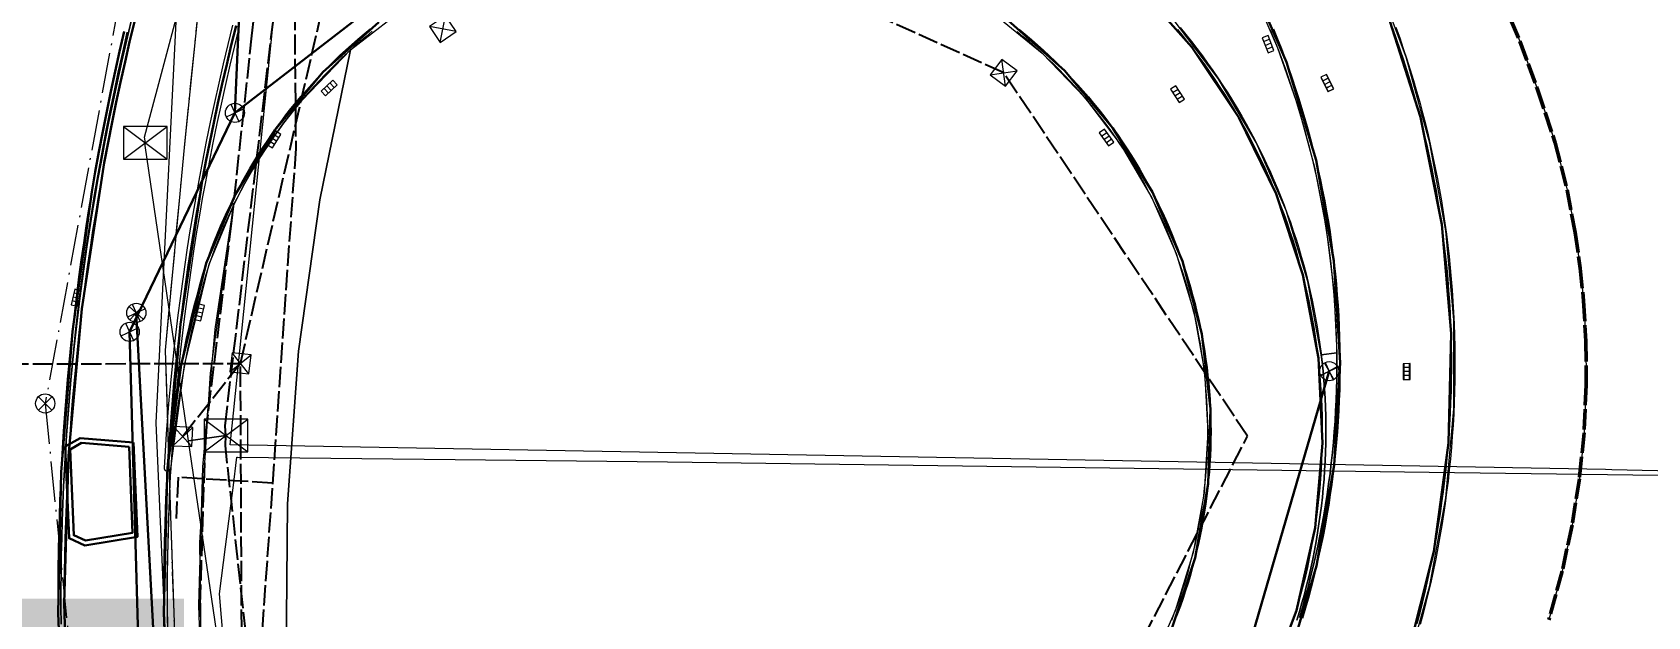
# Model space of a CAD drawing. Header units: metres. Extents: x 105014 to 106600, y 111320 to 118425.
# Drawn here: x 105356.6 to 105457.9, y 112867.8 to 112904.5 of the extents above; entities that cross this region are included whole.
import ezdxf
from ezdxf.enums import TextEntityAlignment as Align

# ---------------------------------------------------------------- set-up
doc = ezdxf.new("R2010")
doc.units = ezdxf.units.M
doc.linetypes.add('DASHDOT', pattern=[3.556, 2.54, -0.508, 0, -0.508])
doc.linetypes.add('DASHED', pattern=[1.524, 1.27, -0.254])
for name, color, linetype, lineweight in [('00-BASE-LIMITE', 7, 'DASHED', 50), ('00-BASE-UE', 42, 'DASHED', 25), ('10-PAV-CALZADA-BRT', 12, 'CONTINUOUS', 30), ('10-PAV-CALZADA-MIXTA', 8, 'CONTINUOUS', 30), ('10-PAV-SARDINEL', 252, 'CONTINUOUS', 13), ('20-EP-ZONA-DURA', 253, 'CONTINUOUS', 13), ('20-EP-ZONA-VERDE', 84, 'CONTINUOUS', 13), ('30-RED-ENEL-NODOS', 11, 'CONTINUOUS', 13), ('30-RED-ENEL-PROY', 1, 'DASHED', 25), ('30-RED-ETB-CAMARA', 151, 'CONTINUOUS', 13), ('30-RED-ETB-EXIST', 145, 'CONTINUOUS', 13), ('30-RED-ETB-PROY', 5, 'DASHED', 25), ('30-RED-VANTI-EXIST', 52, 'CONTINUOUS', 13), ('30-RED-VANTI-PROY', 2, 'DASHED', 25), ('30-RED-VANTI-RETIRO', 8, 'DASHDOT', 13), ('35-RH-ACUE-MENOR-EXIST', 151, 'CONTINUOUS', 13), ('35-RH-ACUE-MENOR-PROY', 5, 'DASHED', 25), ('35-RH-ACUE-PJ-POZOS', 30, 'CONTINUOUS', 30), ('35-RH-PLUV-COLECTOR', 96, 'CONTINUOUS', 30), ('35-RH-PLUV-NODOS', 94, 'CONTINUOUS', 13), ('35-RH-PLUV-RETIRO', 8, 'DASHDOT', 13), ('40-ROT-UE', 7, 'CONTINUOUS', 25), ('60-PREDIAL-LOTE', 42, 'CONTINUOUS', 13)]:
    doc.layers.add(name, color=color, linetype=linetype, lineweight=lineweight)

# ---------------------------------------------------------------- blocks, each defined once
blk = doc.blocks.new('CAM_ETB_T_13')
for p, q in [((-1.375, -1.025), (1.375, 1.025)), ((-1.375, 1.025), (1.375, -1.025))]:
    blk.add_line(p, q)
blk.add_lwpolyline([(-1.375, -1.025), (1.375, -1.025), (1.375, 1.025), (-1.375, 1.025)], close=True)
blk = doc.blocks.new('CAJA_ENEL')
for p, q in [((-0.6, -0.6), (0.6, 0.6)), ((-0.6, 0.6), (0.6, -0.6))]:
    blk.add_line(p, q)
blk.add_lwpolyline([(-0.6, -0.6), (0.6, -0.6), (0.6, 0.6), (-0.6, 0.6)], close=True)
blk = doc.blocks.new('POZO_PLUV')
for p, q in [((-0.42, -0.42), (0.42, 0.42)), ((-0.42, 0.42), (0.42, -0.42))]:
    blk.add_line(p, q)
blk.add_circle((0, 0), 0.6)
blk = doc.blocks.new('SUMIDERO')
for p, q in [((-0.25, -0.2), (-0.25, 0.2)), ((0, -0.2), (0, 0.2)), ((0.25, -0.2), (0.25, 0.2))]:
    blk.add_line(p, q)
blk.add_lwpolyline([(-0.5, -0.2), (0.5, -0.2), (0.5, 0.2), (-0.5, 0.2)], close=True)

msp = doc.modelspace()

# ---------------------------------------------------------------- linework, layer by layer
at = {"layer": '00-BASE-LIMITE'}
msp.add_lwpolyline([(105448.6585, 112906.6887), (105449.8305, 112903.9085), (105450.9437, 112900.8775), (105452.0469, 112897.5377), (105452.7969, 112894.5801), (105453.3053, 112891.9095), (105453.6229, 112889.6813), (105453.8315, 112887.6183), (105453.9771, 112885.0983), (105453.9997, 112882.3533), (105453.8625, 112879.3579), (105453.5687, 112876.4659), (105453.1119, 112873.5641), (105452.4965, 112870.6933), (105451.6531, 112867.6311)], dxfattribs=at)
at = {"layer": '00-BASE-UE'}
msp.add_lwpolyline([(105448.6585, 112906.6887), (105449.8305, 112903.9085), (105450.9437, 112900.8775), (105452.0469, 112897.5377), (105452.7969, 112894.5801), (105453.3053, 112891.9095), (105453.6229, 112889.6813), (105453.8315, 112887.6183), (105453.9771, 112885.0983), (105453.9997, 112882.3533), (105453.8625, 112879.3579), (105453.5687, 112876.4659), (105453.1119, 112873.5641), (105452.4965, 112870.6933), (105451.6531, 112867.6311)], dxfattribs=at)
at = {"layer": '10-PAV-CALZADA-BRT'}
msp.add_lwpolyline([(105362.3381, 112904.5005), (105362.0533, 112903.2485), (105361.7767, 112901.9957), (105361.5093, 112900.7419), (105361.2507, 112899.4873), (105361.0017, 112898.2317), (105360.7625, 112896.9751), (105360.5335, 112895.7177), (105360.3137, 112894.4519), (105359.0955, 112885.6962), (105358.3943, 112876.884), (105358.2126, 112868.0458), (105358.551, 112859.2123)], dxfattribs=at)
at = {"layer": '10-PAV-CALZADA-MIXTA'}
for points in [[(105435.2632, 112864.8765), (105437.0965, 112871.0188), (105438.2026, 112877.3328), (105438.5667, 112883.7325), (105438.1836, 112890.1311), (105437.0587, 112896.4417), (105435.2072, 112902.5786), (105432.6542, 112908.4583)], [(105425.7331, 112907.5206), (105429.266, 112903.5348), (105432.2287, 112899.1087), (105434.5668, 112894.3232), (105436.2377, 112889.266), (105437.2107, 112884.0294), (105437.468, 112878.7095), (105437.005, 112873.4035), (105435.8301, 112868.2086), (105433.9648, 112863.2198)], [(105427.9919, 112867.0368), (105429.4813, 112871.5109), (105430.3049, 112876.1539), (105430.4453, 112880.8673), (105429.8994, 112885.5511), (105428.6788, 112890.1059), (105426.8095, 112894.435), (105424.331, 112898.4467), (105421.2961, 112902.0557), (105417.769, 112905.1855)], [(105441.5228, 112905.6756), (105443.6011, 112899.1388), (105444.9446, 112892.4123), (105445.5368, 112885.5787), (105445.3705, 112878.7214), (105444.4478, 112871.9245), (105442.7799, 112865.271)], [(105358.881, 112859.4075), (105358.5782, 112868.6599), (105358.8466, 112877.9135), (105359.6854, 112887.1328), (105361.0913, 112896.2829), (105361.3319, 112897.5505), (105361.5831, 112898.8161), (105361.8445, 112900.0797), (105362.1155, 112901.3413), (105362.3961, 112902.6007), (105362.6859, 112903.8581), (105362.9843, 112905.1133)], [(105369.3571, 112904.8617), (105369.0599, 112903.6479), (105368.7715, 112902.4339), (105368.4917, 112901.2195), (105368.2211, 112900.0049), (105367.9601, 112898.7901), (105367.7087, 112897.5749), (105367.4675, 112896.3595), (105367.2343, 112895.1305), (105365.8644, 112886.1686), (105365.0621, 112877.1381), (105365.0365, 112876.6783), (105364.8304, 112868.1009), (105365.1365, 112859.5264)], [(105378.302, 112905.0911), (105374.7945, 112901.9477), (105371.7802, 112898.3286), (105369.323, 112894.3104), (105367.4749, 112889.9781), (105365.918, 112883.624), (105365.0621, 112877.1381), (105365.8644, 112886.1686), (105367.2343, 112895.1305), (105367.4675, 112896.3595), (105367.7087, 112897.5749), (105367.9601, 112898.7901), (105368.2211, 112900.0049), (105368.4917, 112901.2195), (105368.7715, 112902.4339), (105369.0599, 112903.6479), (105369.3571, 112904.8617)]]:
    msp.add_lwpolyline(points, dxfattribs=at)
at = {"layer": '10-PAV-SARDINEL'}
for points in [[(105358.2171, 112867.6146), (105358.2083, 112868.6927), (105358.2072, 112869.771), (105358.2139, 112870.8491), (105358.2283, 112871.9272), (105358.2505, 112873.0052), (105358.2804, 112874.083), (105358.318, 112875.1606), (105358.3634, 112876.2378), (105358.4165, 112877.3147), (105358.4773, 112878.3912), (105358.5459, 112879.4672), (105358.6221, 112880.5427), (105358.7061, 112881.6177), (105358.7978, 112882.692), (105358.8972, 112883.7656), (105359.0043, 112884.8385), (105359.1191, 112885.9105), (105359.2416, 112886.9818), (105359.3717, 112888.0521), (105359.5096, 112889.1215), (105359.6551, 112890.1898), (105359.8083, 112891.2571), (105359.9691, 112892.3232), (105360.1376, 112893.3882), (105360.3137, 112894.4519), (105360.5335, 112895.7177), (105360.7625, 112896.9751), (105361.0017, 112898.2317), (105361.2507, 112899.4873), (105361.5093, 112900.7419), (105361.7767, 112901.9957), (105362.0533, 112903.2485), (105362.3381, 112904.5005)], [(105358.3862, 112867.366), (105358.3787, 112868.4442), (105358.3791, 112869.522), (105358.3871, 112870.6001), (105358.4029, 112871.678), (105358.4264, 112872.7558), (105358.4577, 112873.8334), (105358.4967, 112874.9107), (105358.5434, 112875.9878), (105358.5979, 112877.0644), (105358.6601, 112878.1407), (105358.73, 112879.2165), (105358.8076, 112880.2917), (105358.893, 112881.3664), (105358.986, 112882.4404), (105359.0868, 112883.5137), (105359.1952, 112884.5863), (105359.3114, 112885.6581), (105359.4352, 112886.729), (105359.5667, 112887.799), (105359.7059, 112888.868), (105359.8528, 112889.936), (105360.0073, 112891.0029), (105360.1695, 112892.0687), (105360.3394, 112893.1333), (105360.5169, 112894.1966), (105360.7019, 112895.2586), (105360.8947, 112896.3195), (105361.1356, 112897.5886), (105361.3871, 112898.8558), (105361.6488, 112900.121), (105361.9202, 112901.3841), (105362.2011, 112902.6449), (105362.4912, 112903.9037), (105362.7899, 112905.1602)], [(105362.533, 112904.4555), (105362.2485, 112903.2048), (105361.972, 112901.9528), (105361.7051, 112900.7009), (105361.4467, 112899.4472), (105361.1981, 112898.1936), (105360.9592, 112896.9387), (105360.7305, 112895.6827), (105360.5109, 112894.4185), (105360.335, 112893.3562), (105360.1668, 112892.2927), (105360.0062, 112891.228), (105359.8533, 112890.1627), (105359.7079, 112889.0952), (105359.5702, 112888.0273), (105359.4402, 112886.9584), (105359.3179, 112885.8885), (105359.2033, 112884.8179), (105359.0963, 112883.7465), (105358.997, 112882.6743), (105358.9055, 112881.6014), (105358.8216, 112880.5279), (105358.7455, 112879.4538), (105358.7304, 112879.2165), (105358.677, 112878.3792), (105358.6601, 112878.1407), (105358.5979, 112877.0644), (105358.5434, 112875.9878), (105358.4967, 112874.9107), (105358.4577, 112873.8334), (105358.4264, 112872.7558), (105358.4029, 112871.678), (105358.3871, 112870.6001), (105358.3791, 112869.522), (105358.3787, 112868.4442), (105358.3862, 112867.366)], [(105362.9843, 112905.1133), (105362.6859, 112903.8581), (105362.3961, 112902.6007), (105362.1155, 112901.3413), (105361.8445, 112900.0797), (105361.5831, 112898.8161), (105361.3319, 112897.5505), (105361.0913, 112896.2829), (105360.8988, 112895.2236), (105360.714, 112894.163), (105360.5368, 112893.1011), (105360.3671, 112892.0379), (105360.2052, 112890.9735), (105360.0508, 112889.908), (105359.9042, 112888.8415), (105359.7651, 112887.7739), (105359.6338, 112886.7053), (105359.5101, 112885.6358), (105359.3941, 112884.5655), (105359.2858, 112883.4943), (105359.1852, 112882.4224), (105359.0922, 112881.3498), (105359.007, 112880.2766), (105358.9295, 112879.2028), (105358.8597, 112878.1284), (105358.7976, 112877.0536), (105358.7432, 112875.9784), (105358.6965, 112874.9028), (105358.6576, 112873.8268), (105358.6264, 112872.7507), (105358.6029, 112871.6743), (105358.5871, 112870.5978), (105358.5791, 112869.5212), (105358.5787, 112868.4446), (105358.5861, 112867.368)], [(105364.8361, 112867.4144), (105364.8288, 112868.4441), (105364.829, 112869.4738), (105364.8365, 112870.5036), (105364.8514, 112871.5332), (105364.8737, 112872.5627), (105364.9033, 112873.592), (105364.9404, 112874.6211), (105364.9847, 112875.6499), (105365.0365, 112876.6783), (105365.0621, 112877.1381), (105365.1269, 112878.2029), (105365.1996, 112879.2672), (105365.2802, 112880.3309), (105365.3687, 112881.394), (105365.465, 112882.4564), (105365.5693, 112883.5181), (105365.6814, 112884.5789), (105365.8014, 112885.6389), (105365.9293, 112886.698), (105366.065, 112887.7561), (105366.2086, 112888.8131), (105366.36, 112889.8691), (105366.5192, 112890.9239), (105366.6863, 112891.9775), (105366.8611, 112893.0299), (105367.0438, 112894.0809), (105367.2343, 112895.1305), (105367.4675, 112896.3595), (105367.7087, 112897.5749), (105367.9601, 112898.7901), (105368.2211, 112900.0049), (105368.4917, 112901.2195), (105368.7715, 112902.4339), (105369.0599, 112903.6479), (105369.3571, 112904.8617)], [(105377.8992, 112904.5184), (105377.5108, 112904.1999), (105377.1276, 112903.8759), (105376.7504, 112903.5466), (105376.3766, 112903.2099), (105376.0091, 112902.8682), (105375.6467, 112902.5207), (105375.2901, 112902.1678), (105374.9378, 112901.8082), (105374.5931, 112901.4451), (105374.2532, 112901.0757), (105373.9189, 112900.7008), (105373.5908, 112900.3213), (105373.2691, 112899.9371), (105372.9524, 112899.5466), (105372.6422, 112899.1519), (105372.3384, 112898.7524), (105372.0403, 112898.3474), (105371.7493, 112897.939), (105371.4647, 112897.5261), (105371.186, 112897.1079), (105370.9143, 112896.6861), (105370.6491, 112896.2599), (105370.3907, 112895.8299), (105370.1389, 112895.3956), (105369.8942, 112894.9581), (105369.6557, 112894.5154), (105369.4239, 112894.0685), (105369.2003, 112893.6207), (105368.9831, 112893.1681), (105368.7728, 112892.7117), (105368.5701, 112892.2532), (105368.3743, 112891.7909), (105368.1858, 112891.3258), (105368.0046, 112890.8578), (105367.8307, 112890.3868), (105367.6649, 112889.9155), (105367.4706, 112889.262), (105367.282, 112888.6003), (105367.1017, 112887.9389), (105366.9288, 112887.2744), (105366.7634, 112886.6079), (105366.6058, 112885.9398), (105366.4557, 112885.2694), (105366.3134, 112884.5976), (105366.1789, 112883.9245), (105366.0521, 112883.2494), (105365.9331, 112882.5739), (105365.8218, 112881.8958), (105365.7183, 112881.2169), (105365.6226, 112880.537), (105365.5346, 112879.8556), (105365.4547, 112879.1739), (105365.3824, 112878.491), (105365.318, 112877.8069), (105365.2618, 112877.126), (105365.2614, 112877.1216), (105365.2556, 112877.0875), (105365.2439, 112877.0549), (105365.2269, 112877.0248), (105365.2049, 112876.998), (105365.1786, 112876.9755), (105365.1488, 112876.9579), (105365.1164, 112876.9456), (105365.0824, 112876.9391), (105365.0478, 112876.9386), (105365.0136, 112876.9441), (105364.9809, 112876.9553), (105364.9506, 112876.9721), (105364.9236, 112876.9938), (105364.9008, 112877.0198), (105364.8829, 112877.0494), (105364.8703, 112877.0817), (105364.8634, 112877.1156), (105364.8625, 112877.1502), (105364.8628, 112877.1546), (105364.9274, 112878.2158), (105365.0002, 112879.2816), (105365.0809, 112880.3468), (105365.1695, 112881.4114), (105365.266, 112882.4752), (105365.3704, 112883.5384), (105365.4826, 112884.6007), (105365.6028, 112885.6622), (105365.7308, 112886.7227), (105365.8667, 112887.7823), (105366.0105, 112888.8408), (105366.1621, 112889.8983), (105366.3216, 112890.9545), (105366.4889, 112892.0096), (105366.664, 112893.0634), (105366.8469, 112894.1158), (105367.0377, 112895.167), (105367.2712, 112896.3976), (105367.5127, 112897.6146), (105367.7644, 112898.8314), (105368.0258, 112900.0477), (105368.2967, 112901.2637), (105368.5768, 112902.4795), (105368.8655, 112903.6948), (105369.163, 112904.9099)], [(105369.5513, 112904.8138), (105369.2544, 112903.601), (105368.9661, 112902.3878), (105368.6868, 112901.1753), (105368.4165, 112899.9622), (105368.1558, 112898.7489), (105367.9048, 112897.5352), (105367.6639, 112896.3214), (105367.431, 112895.0944), (105367.2408, 112894.0459), (105367.0583, 112892.9964), (105366.8837, 112891.9455), (105366.7169, 112890.8934), (105366.5578, 112889.84), (105366.4067, 112888.7861), (105366.2633, 112887.7299), (105366.1278, 112886.6733), (105366.0001, 112885.6157), (105365.8803, 112884.5572), (105365.7683, 112883.4978), (105365.6642, 112882.4376), (105365.568, 112881.3767), (105365.4796, 112880.3151), (105365.3991, 112879.2529), (105365.3265, 112878.19), (105365.2618, 112877.1265), (105365.2362, 112876.6677), (105365.1846, 112875.6405), (105365.1402, 112874.6132), (105365.1032, 112873.5855), (105365.0738, 112872.5627), (105365.0736, 112872.5577), (105365.0514, 112871.5296), (105365.0365, 112870.5014), (105365.029, 112869.4731), (105365.0288, 112868.4455), (105365.0361, 112867.4165)], [(105369.3571, 112904.8617), (105369.0599, 112903.6479), (105368.7715, 112902.4339), (105368.4917, 112901.2195), (105368.2211, 112900.0049), (105367.9601, 112898.7901), (105367.7087, 112897.5749), (105367.4675, 112896.3595), (105367.2343, 112895.1305), (105367.0438, 112894.0809), (105366.8611, 112893.0299), (105366.6863, 112891.9775), (105366.5192, 112890.9239), (105366.36, 112889.8691), (105366.2086, 112888.8131), (105366.065, 112887.7561), (105365.9293, 112886.698), (105365.8014, 112885.6389), (105365.6814, 112884.5789), (105365.5693, 112883.5181), (105365.465, 112882.4564), (105365.3687, 112881.394), (105365.2802, 112880.3309), (105365.1996, 112879.2672), (105365.1269, 112878.2029), (105365.1269, 112878.2029), (105365.0621, 112877.1381), (105365.1188, 112877.8247), (105365.1834, 112878.5107), (105365.2559, 112879.1958), (105365.3362, 112879.8801), (105365.4244, 112880.5634), (105365.5204, 112881.2457), (105365.6242, 112881.9268), (105365.7359, 112882.6067), (105365.8553, 112883.2852), (105365.9826, 112883.9623), (105366.1176, 112884.638), (105366.2603, 112885.312), (105366.4108, 112885.9843), (105366.569, 112886.6549), (105366.7349, 112887.3236), (105366.9085, 112887.9904), (105367.0897, 112888.6551), (105367.2785, 112889.3177), (105367.4749, 112889.9781), (105367.6425, 112890.4546), (105367.8175, 112890.9284), (105367.9999, 112891.3994), (105368.1895, 112891.8675), (105368.3865, 112892.3326), (105368.5907, 112892.7945), (105368.8021, 112893.2533), (105369.0206, 112893.7086), (105369.2462, 112894.1605), (105369.4789, 112894.6088), (105369.7185, 112895.0535), (105369.965, 112895.4943), (105370.2183, 112895.9313), (105370.4784, 112896.3642), (105370.7453, 112896.7931), (105371.0188, 112897.2177), (105371.2989, 112897.638), (105371.5855, 112898.0538), (105371.8786, 112898.4652), (105372.1781, 112898.8719), (105372.4839, 112899.2739), (105372.7959, 112899.6711), (105373.114, 112900.0634), (105373.4383, 112900.4507), (105373.7685, 112900.8328), (105374.1047, 112901.2098), (105374.4467, 112901.5814), (105374.7945, 112901.9477), (105375.1479, 112902.3085), (105375.507, 112902.6638), (105375.8715, 112903.0134), (105376.2414, 112903.3573), (105376.6167, 112903.6953), (105376.9972, 112904.0275), (105377.3828, 112904.3537), (105377.7735, 112904.6739)], [(105428.0113, 112867.6158), (105428.1935, 112868.0862), (105428.3681, 112868.5591), (105428.5355, 112869.0347), (105428.6951, 112869.5123), (105428.8478, 112869.9941), (105428.9921, 112870.4755), (105429.1296, 112870.9618), (105429.2587, 112871.4474), (105429.3805, 112871.9363), (105429.4947, 112872.4272), (105429.6012, 112872.9197), (105429.6999, 112873.4136), (105429.7909, 112873.9096), (105429.8742, 112874.4062), (105429.9496, 112874.9049), (105430.0172, 112875.4039), (105430.077, 112875.9046), (105430.129, 112876.4056), (105430.1731, 112876.9079), (105430.2093, 112877.4104), (105430.2376, 112877.9136), (105430.2581, 112878.4172), (105430.2707, 112878.9209), (105430.2754, 112879.4251), (105430.2721, 112879.9288), (105430.261, 112880.433), (105430.242, 112880.9362), (105430.2151, 112881.44), (105430.1804, 112881.9421), (105430.1377, 112882.4444), (105430.0872, 112882.9456), (105430.0288, 112883.447), (105429.9627, 112883.9458), (105429.8886, 112884.4451), (105429.807, 112884.9415), (105429.7172, 112885.4383), (105429.6203, 112885.9309), (105429.5149, 112886.4255), (105429.4022, 112886.9159), (105429.2816, 112887.4058), (105429.1537, 112887.8926), (105429.018, 112888.3779), (105428.875, 112888.8601), (105428.7239, 112889.3418), (105428.5659, 112889.8191), (105428.3997, 112890.2961), (105428.227, 112890.7679), (105428.0458, 112891.2398), (105427.8578, 112891.7073), (105427.6625, 112892.1718), (105427.4599, 112892.6333), (105427.2503, 112893.091), (105427.0333, 112893.5463), (105426.8092, 112893.9978), (105426.5782, 112894.4456), (105426.3402, 112894.8898), (105426.0952, 112895.3301), (105425.843, 112895.7673), (105425.5847, 112896.1992), (105425.3194, 112896.6275), (105425.0472, 112897.0518), (105424.7686, 112897.4716), (105424.4838, 112897.8865), (105424.1917, 112898.298), (105423.8935, 112898.7046), (105423.59, 112899.1049), (105423.2788, 112899.5023), (105422.9608, 112899.8957), (105422.6386, 112900.2817), (105422.3098, 112900.6632), (105421.9742, 112901.0405), (105421.6342, 112901.4111), (105421.2876, 112901.7769), (105420.9349, 112902.1378), (105420.5776, 112902.4921), (105420.2142, 112902.8413), (105419.8454, 112903.1848), (105419.4702, 112903.5235), (105419.0928, 112903.8536), (105418.7076, 112904.1799), (105418.3178, 112904.4998)], [(105418.4437, 112904.6552), (105418.8356, 112904.3335), (105419.2225, 112904.0058), (105419.6042, 112903.6719), (105419.9806, 112903.3322), (105420.3517, 112902.9866), (105420.7173, 112902.6352), (105421.0773, 112902.2782), (105421.4317, 112901.9155), (105421.7804, 112901.5474), (105422.1233, 112901.1738), (105422.4603, 112900.7949), (105422.7913, 112900.4108), (105423.1162, 112900.0215), (105423.4351, 112899.6272), (105423.7476, 112899.228), (105424.054, 112898.8239), (105424.3539, 112898.4151), (105424.6474, 112898.0016), (105424.9344, 112897.5835), (105425.2148, 112897.161), (105425.4885, 112896.7342), (105425.7556, 112896.3032), (105426.0158, 112895.868), (105426.2692, 112895.4288), (105426.5157, 112894.9856), (105426.7552, 112894.5387), (105426.9877, 112894.0881), (105427.2131, 112893.6338), (105427.4313, 112893.1762), (105427.6424, 112892.7151), (105427.8462, 112892.2508), (105428.0427, 112891.7834), (105428.2319, 112891.3129), (105428.4137, 112890.8395), (105428.588, 112890.3634), (105428.7549, 112889.8846), (105428.9142, 112889.4032), (105429.066, 112888.9194), (105429.2102, 112888.4332), (105429.3468, 112887.9449), (105429.4757, 112887.4545), (105429.5968, 112886.9621), (105429.7103, 112886.4679), (105429.816, 112885.972), (105429.9139, 112885.4744), (105430.0041, 112884.9755), (105430.0864, 112884.4751), (105430.1608, 112883.9735), (105430.2274, 112883.4709), (105430.2861, 112882.9672), (105430.3369, 112882.4627), (105430.3798, 112881.9574), (105430.4148, 112881.4516), (105430.4418, 112880.9452), (105430.4609, 112880.4385), (105430.4721, 112879.9316), (105430.4754, 112879.4245), (105430.4707, 112878.9175), (105430.458, 112878.4106), (105430.4374, 112877.9039), (105430.4089, 112877.3977), (105430.3725, 112876.8919), (105430.3281, 112876.3868), (105430.2758, 112875.8824), (105430.2157, 112875.3789), (105430.1476, 112874.8764), (105430.0717, 112874.3751), (105429.988, 112873.875), (105429.8964, 112873.3763), (105429.797, 112872.879), (105429.6899, 112872.3834), (105429.575, 112871.8895), (105429.4524, 112871.3975), (105429.322, 112870.9075), (105429.1841, 112870.4195), (105429.0385, 112869.9338), (105428.8853, 112869.4504), (105428.7245, 112868.9695), (105428.5563, 112868.4912), (105428.3806, 112868.0155), (105428.1974, 112867.5427)], [(105435.6658, 112867.6721), (105435.8301, 112868.2086), (105435.9868, 112868.7473), (105436.1357, 112869.2883), (105436.277, 112869.8313), (105436.4105, 112870.3762), (105436.5362, 112870.923), (105436.6541, 112871.4716), (105436.7642, 112872.0217), (105436.8664, 112872.5734), (105436.9608, 112873.1265), (105437.0473, 112873.6809), (105437.1258, 112874.2364), (105437.1965, 112874.793), (105437.2592, 112875.3506), (105437.3139, 112875.909), (105437.3607, 112876.4681), (105437.3995, 112877.0278), (105437.4303, 112877.588), (105437.4532, 112878.1486), (105437.468, 112878.7095), (105437.4749, 112879.2705), (105437.4738, 112879.8316), (105437.4646, 112880.3926), (105437.4475, 112880.9534), (105437.4224, 112881.5139), (105437.3893, 112882.074), (105437.3482, 112882.6336), (105437.2992, 112883.1925), (105437.2422, 112883.7507), (105437.1772, 112884.308), (105437.1043, 112884.8643), (105437.0235, 112885.4195), (105436.9348, 112885.9735), (105436.8382, 112886.5262), (105436.7337, 112887.0775), (105436.6214, 112887.6272), (105436.5013, 112888.1752), (105436.3734, 112888.7215), (105436.2377, 112889.266), (105436.0942, 112889.8084), (105435.9431, 112890.3487), (105435.7842, 112890.8868), (105435.6177, 112891.4226), (105435.4436, 112891.956), (105435.2619, 112892.4868), (105435.0727, 112893.015), (105434.8759, 112893.5405), (105434.6717, 112894.063), (105434.4601, 112894.5827), (105434.241, 112895.0992), (105434.0147, 112895.6126), (105433.781, 112896.1227), (105433.5401, 112896.6294), (105433.292, 112897.1327), (105433.0367, 112897.6323), (105432.7744, 112898.1283), (105432.505, 112898.6204), (105432.2287, 112899.1087), (105431.9454, 112899.593), (105431.6552, 112900.0732), (105431.3582, 112900.5492), (105431.0545, 112901.021), (105430.744, 112901.4884), (105430.427, 112901.9513), (105430.1034, 112902.4096), (105429.7732, 112902.8633), (105429.4367, 112903.3122), (105429.0938, 112903.7563), (105428.7446, 112904.1954), (105428.3891, 112904.6296)], [(105428.5428, 112904.7576), (105428.9002, 112904.321), (105429.2512, 112903.8797), (105429.5959, 112903.4333), (105429.9341, 112902.9821), (105430.2659, 112902.5262), (105430.5912, 112902.0655), (105430.9098, 112901.6002), (105431.2219, 112901.1305), (105431.5272, 112900.6563), (105431.8257, 112900.1779), (105432.1173, 112899.6952), (105432.402, 112899.2085), (105432.6798, 112898.7177), (105432.9505, 112898.2231), (105433.2142, 112897.7246), (105433.4708, 112897.2224), (105433.7201, 112896.7166), (105433.9622, 112896.2073), (105434.1971, 112895.6946), (105434.4246, 112895.1786), (105434.6448, 112894.6594), (105434.8575, 112894.1372), (105435.0627, 112893.612), (105435.2605, 112893.0837), (105435.4507, 112892.553), (105435.6333, 112892.0195), (105435.8083, 112891.4834), (105435.9756, 112890.9448), (105436.1353, 112890.404), (105436.2872, 112889.8609), (105436.4314, 112889.3157), (105436.5678, 112888.7685), (105436.6964, 112888.2195), (105436.8171, 112887.6686), (105436.93, 112887.1161), (105437.035, 112886.5617), (105437.1321, 112886.0066), (105437.2212, 112885.4497), (105437.3024, 112884.8917), (105437.3757, 112884.3326), (105437.441, 112883.7724), (105437.4983, 112883.2114), (105437.5476, 112882.6497), (105437.5889, 112882.0873), (105437.6222, 112881.5243), (105437.6474, 112880.961), (105437.6646, 112880.3973), (105437.6738, 112879.8335), (105437.6749, 112879.2698), (105437.668, 112878.7057), (105437.6531, 112878.1419), (105437.6301, 112877.5785), (105437.5991, 112877.0154), (105437.5601, 112876.4529), (105437.5131, 112875.8909), (105437.4581, 112875.3297), (105437.3951, 112874.7693), (105437.3241, 112874.2098), (105437.2451, 112873.6515), (105437.1582, 112873.0943), (105437.0634, 112872.5385), (105436.9606, 112871.9839), (105436.85, 112871.4309), (105436.7314, 112870.8796), (105436.6051, 112870.33), (105436.4709, 112869.7823), (105436.329, 112869.2366), (105436.1792, 112868.6929), (105436.0217, 112868.1514), (105435.8566, 112867.6122)], [(105436.0194, 112867.7839), (105436.2065, 112868.4161), (105436.386, 112869.0505), (105436.5579, 112869.6875), (105436.722, 112870.3257), (105436.8784, 112870.9661), (105437.0272, 112871.6084), (105437.1681, 112872.2516), (105437.3015, 112872.8982), (105437.4269, 112873.5454), (105437.5446, 112874.1944), (105437.6544, 112874.8436), (105437.7565, 112875.4957), (105437.8508, 112876.1484), (105437.9371, 112876.8021), (105438.0156, 112877.4565), (105438.0861, 112878.112), (105438.1488, 112878.7686), (105438.2035, 112879.4242), (105438.2505, 112880.0831), (105438.2895, 112880.7414), (105438.3204, 112881.3997), (105438.3436, 112882.0587), (105438.3588, 112882.7179), (105438.3661, 112883.3772), (105438.3654, 112884.0365), (105438.3567, 112884.6958), (105438.3402, 112885.3551), (105438.3158, 112886.0134), (105438.2834, 112886.6723), (105438.243, 112887.3304), (105438.1947, 112887.9887), (105438.1387, 112888.6448), (105438.0746, 112889.301), (105438.0027, 112889.9566), (105437.923, 112890.6103), (105437.8352, 112891.2644), (105437.7397, 112891.9169), (105437.6364, 112892.5679), (105437.5252, 112893.2178), (105437.4061, 112893.8663), (105437.2791, 112894.5145), (105437.1448, 112895.1587), (105437.0024, 112895.8025), (105436.8524, 112896.4445), (105436.6945, 112897.0849), (105436.5291, 112897.7229), (105436.3559, 112898.359), (105436.1751, 112898.9934), (105435.9868, 112899.6249), (105435.7908, 112900.2545), (105435.5873, 112900.8816), (105435.376, 112901.5068), (105435.1576, 112902.1283), (105434.9316, 112902.7476), (105434.6981, 112903.3642), (105434.4572, 112903.9782), (105434.2092, 112904.5881)], [(105434.3938, 112904.6652), (105434.6429, 112904.0522), (105434.8847, 112903.4362), (105435.119, 112902.8173), (105435.3459, 112902.1957), (105435.5653, 112901.5714), (105435.7771, 112900.9445), (105435.9814, 112900.3151), (105436.1781, 112899.6833), (105436.3672, 112899.0491), (105436.5486, 112898.4128), (105436.7224, 112897.7743), (105436.8885, 112897.1337), (105437.0468, 112896.4912), (105437.1974, 112895.8468), (105437.3403, 112895.2007), (105437.4754, 112894.5529), (105437.6026, 112893.9036), (105437.7221, 112893.2527), (105437.8337, 112892.6004), (105437.9374, 112891.9469), (105438.0333, 112891.2922), (105438.1213, 112890.6363), (105438.2014, 112889.9794), (105438.2736, 112889.3217), (105438.3379, 112888.6631), (105438.3942, 112888.0037), (105438.4426, 112887.3438), (105438.4831, 112886.6833), (105438.5156, 112886.0224), (105438.5401, 112885.3611), (105438.5567, 112884.6996), (105438.5654, 112884.0379), (105438.566, 112883.3762), (105438.5588, 112882.7145), (105438.5435, 112882.0529), (105438.5203, 112881.3916), (105438.4892, 112880.7306), (105438.45, 112880.07), (105438.403, 112879.41), (105438.348, 112878.7506), (105438.2851, 112878.0918), (105438.2142, 112877.4339), (105438.1355, 112876.7769), (105438.0488, 112876.1208), (105437.9543, 112875.4659), (105437.8519, 112874.8121), (105437.7416, 112874.1597), (105437.6235, 112873.5086), (105437.4976, 112872.8589), (105437.3638, 112872.2109), (105437.2223, 112871.5644), (105437.073, 112870.9198), (105436.916, 112870.277), (105436.7512, 112869.6361), (105436.5788, 112868.9972), (105436.3986, 112868.3605), (105436.2108, 112867.726)], [(105443.3987, 112867.3983), (105443.579, 112868.0772), (105443.7516, 112868.7582), (105443.9165, 112869.4411), (105444.0736, 112870.1257), (105444.223, 112870.8122), (105444.3646, 112871.5002), (105444.4983, 112872.1899), (105444.6243, 112872.881), (105444.7424, 112873.5735), (105444.8526, 112874.2673), (105444.955, 112874.9622), (105445.0495, 112875.6583), (105445.1361, 112876.3555), (105445.2148, 112877.0535), (105445.2856, 112877.7524), (105445.3485, 112878.4521), (105445.4034, 112879.1524), (105445.4504, 112879.8534), (105445.4895, 112880.5548), (105445.5206, 112881.2566), (105445.5437, 112881.9587), (105445.5589, 112882.661), (105445.5661, 112883.3634), (105445.5654, 112884.0659), (105445.5567, 112884.7683), (105445.5401, 112885.4706), (105445.5155, 112886.1727), (105445.4829, 112886.8744), (105445.4424, 112887.5757), (105445.394, 112888.2766), (105445.3376, 112888.9768), (105445.2733, 112889.6763), (105445.2011, 112890.3751), (105445.1209, 112891.073), (105445.0329, 112891.7699), (105444.9369, 112892.4658), (105444.8331, 112893.1606), (105444.7214, 112893.8542), (105444.6019, 112894.5464), (105444.4745, 112895.2372), (105444.3394, 112895.9266), (105444.1964, 112896.6144), (105444.0456, 112897.3005), (105443.8871, 112897.9849), (105443.7208, 112898.6674), (105443.5468, 112899.348), (105443.3651, 112900.0266), (105443.1757, 112900.703), (105442.9787, 112901.3773), (105442.774, 112902.0493), (105442.5617, 112902.719), (105442.3419, 112903.3862), (105442.1145, 112904.0509), (105441.8796, 112904.7129)], [(105442.0677, 112904.781), (105442.3034, 112904.1167), (105442.5315, 112903.4499), (105442.7521, 112902.7805), (105442.965, 112902.1087), (105443.1703, 112901.4345), (105443.368, 112900.758), (105443.558, 112900.0794), (105443.7403, 112899.3986), (105443.9148, 112898.7158), (105444.0817, 112898.0311), (105444.2407, 112897.3445), (105444.392, 112896.6562), (105444.5354, 112895.9662), (105444.671, 112895.2746), (105444.7988, 112894.5814), (105444.9187, 112893.8871), (105445.0308, 112893.1913), (105445.1349, 112892.4943), (105445.2312, 112891.7961), (105445.3195, 112891.0969), (105445.3999, 112890.3968), (105445.4724, 112889.6958), (105445.5369, 112888.994), (105445.5935, 112888.2915), (105445.6421, 112887.5884), (105445.6827, 112886.8849), (105445.7154, 112886.1809), (105445.74, 112885.4765), (105445.7567, 112884.772), (105445.7654, 112884.0673), (105445.7661, 112883.3628), (105445.7589, 112882.6578), (105445.7437, 112881.9532), (105445.7205, 112881.2489), (105445.6893, 112880.5448), (105445.6501, 112879.8411), (105445.6029, 112879.138), (105445.5478, 112878.4354), (105445.4847, 112877.7334), (105445.4137, 112877.0323), (105445.3348, 112876.332), (105445.2479, 112875.6326), (105445.1531, 112874.9342), (105445.0503, 112874.237), (105444.9397, 112873.541), (105444.8212, 112872.8463), (105444.6949, 112872.1529), (105444.5607, 112871.4611), (105444.4187, 112870.7708), (105444.2689, 112870.0821), (105444.1112, 112869.3952), (105443.9458, 112868.7102), (105443.7726, 112868.027), (105443.5917, 112867.3459)]]:
    msp.add_lwpolyline(points, dxfattribs=at)
at = {"layer": '20-EP-ZONA-DURA'}
for points in [[(105362.7899, 112905.1602), (105362.4912, 112903.9037), (105362.2011, 112902.6449), (105361.9202, 112901.3841), (105361.6488, 112900.121), (105361.3871, 112898.8558), (105361.1356, 112897.5886), (105360.8947, 112896.3195), (105360.7019, 112895.2586), (105360.5169, 112894.1966), (105360.3394, 112893.1333), (105360.1695, 112892.0687), (105360.0073, 112891.0029), (105359.8528, 112889.936), (105359.7059, 112888.868), (105359.5667, 112887.799), (105359.4352, 112886.729), (105359.3114, 112885.6581), (105359.1952, 112884.5863), (105359.0868, 112883.5137), (105358.986, 112882.4404), (105358.893, 112881.3664), (105358.8076, 112880.2917), (105358.8076, 112880.2917), (105358.7304, 112879.2165), (105358.7455, 112879.4538), (105358.8216, 112880.5279), (105358.9055, 112881.6014), (105358.997, 112882.6743), (105359.0963, 112883.7465), (105359.2033, 112884.8179), (105359.3179, 112885.8885), (105359.4402, 112886.9584), (105359.5702, 112888.0273), (105359.7079, 112889.0952), (105359.8533, 112890.1627), (105360.0062, 112891.228), (105360.1668, 112892.2927), (105360.335, 112893.3562), (105360.5109, 112894.4185), (105360.7305, 112895.6827), (105360.9592, 112896.9387), (105361.1981, 112898.1936), (105361.4467, 112899.4472), (105361.7051, 112900.7009), (105361.972, 112901.9528), (105362.2485, 112903.2048), (105362.533, 112904.4555)], [(105367.3178, 112859.8925), (105367.0291, 112868.5368), (105367.029, 112868.5538), (105367.2697, 112877.1979), (105367.2708, 112877.2165), (105368.0398, 112885.8281), (105368.0422, 112885.8482), (105369.2274, 112893.675), (105369.4239, 112894.0685), (105369.6557, 112894.5154), (105369.8942, 112894.9581), (105370.1389, 112895.3956), (105370.3907, 112895.8299), (105370.6491, 112896.2599), (105370.9143, 112896.6861), (105371.186, 112897.1079), (105371.4647, 112897.5261), (105371.7493, 112897.939), (105372.0403, 112898.3474), (105372.3384, 112898.7524), (105372.6422, 112899.1519), (105372.9524, 112899.5466), (105373.2691, 112899.9371), (105373.4909, 112900.202), (105376.5359, 112903.3547), (105374.6014, 112893.9607), (105373.2786, 112884.4615), (105372.5731, 112874.8966), (105372.4878, 112865.3061)], [(105435.8566, 112867.6122), (105436.0217, 112868.1514), (105436.1792, 112868.6929), (105436.329, 112869.2366), (105436.4709, 112869.7823), (105436.6051, 112870.33), (105436.7314, 112870.8796), (105436.85, 112871.4309), (105436.9606, 112871.9839), (105437.0634, 112872.5385), (105437.1582, 112873.0943), (105437.2451, 112873.6515), (105437.3241, 112874.2098), (105437.3951, 112874.7693), (105437.4581, 112875.3297), (105437.5131, 112875.8909), (105437.5601, 112876.4529), (105437.5991, 112877.0154), (105437.6301, 112877.5785), (105437.6531, 112878.1419), (105437.668, 112878.7057), (105437.6749, 112879.2698), (105437.6738, 112879.8335), (105437.6646, 112880.3973), (105437.6474, 112880.961), (105437.6222, 112881.5243), (105437.5889, 112882.0873), (105437.5476, 112882.6497), (105437.4983, 112883.2114), (105437.441, 112883.7724), (105437.3859, 112884.2501), (105438.3621, 112884.3689), (105438.3654, 112884.0365), (105438.3661, 112883.3772), (105438.3588, 112882.7179), (105438.3436, 112882.0587), (105438.3204, 112881.3997), (105438.2895, 112880.7414), (105438.2505, 112880.0831), (105438.2035, 112879.4242), (105438.1488, 112878.7686), (105438.0861, 112878.112), (105438.0156, 112877.4565), (105437.9371, 112876.8021), (105437.8508, 112876.1484), (105437.7565, 112875.4957), (105437.6544, 112874.8436), (105437.5446, 112874.1944), (105437.4269, 112873.5454), (105437.3015, 112872.8982), (105437.1681, 112872.2516), (105437.0272, 112871.6084), (105436.8784, 112870.9661), (105436.722, 112870.3257), (105436.5579, 112869.6875), (105436.386, 112869.0505), (105436.2065, 112868.4161), (105436.0194, 112867.7839)]]:
    msp.add_lwpolyline(points, dxfattribs=at)
at = {"layer": '20-EP-ZONA-VERDE'}
for points in [[(105442.7101, 112864.3917), (105444.2008, 112869.7815), (105445.2014, 112875.2833), (105445.7038, 112880.8528), (105445.704, 112886.4449), (105445.2019, 112892.0144), (105444.2016, 112897.5163), (105442.7112, 112902.9061), (105440.7428, 112908.1403)], [(105372.4878, 112865.3061), (105372.5731, 112874.8966), (105373.2786, 112884.4615), (105374.6014, 112893.9607), (105376.5359, 112903.3547), (105380.4859, 112906.4002)], [(105433.1079, 112907.0752), (105434.6536, 112903.4794), (105435.9386, 112899.7824), (105436.9565, 112896.0031), (105437.702, 112892.1607), (105438.1713, 112888.275), (105438.3621, 112884.3689), (105437.3859, 112884.2501), (105436.5518, 112888.8344), (105435.1845, 112893.2895), (105433.303, 112897.5529), (105430.9332, 112901.5655), (105428.1082, 112905.2718)], [(105448.6585, 112906.6887), (105449.8305, 112903.9085), (105450.9437, 112900.8775), (105452.0469, 112897.5377), (105452.7969, 112894.5801), (105453.3053, 112891.9095), (105453.6229, 112889.6813), (105453.8315, 112887.6183), (105453.9771, 112885.0983), (105453.9997, 112882.3533), (105453.8625, 112879.3579), (105453.5687, 112876.4659), (105453.1119, 112873.5641), (105452.4965, 112870.6933), (105451.6531, 112867.6311)], [(105416.9419, 112905.5511), (105419.892, 112903.142), (105422.5367, 112900.4011), (105424.839, 112897.3669), (105426.7666, 112894.0818), (105428.2924, 112890.592), (105429.395, 112886.9463), (105430.0591, 112883.1958), (105430.2753, 112879.3931), (105430.0406, 112875.5915), (105429.3583, 112871.8443), (105428.2379, 112868.204), (105426.6951, 112864.7217)], [(105365.1196, 112863.8105), (105365.0339, 112870.2393), (105365.2361, 112876.6673), (105365.2615, 112877.1249), (105366.1142, 112883.5858), (105367.6653, 112889.9165), (105369.1949, 112893.6097), (105367.7368, 112883.0833), (105367.0726, 112872.4772), (105367.206, 112861.8512)]]:
    msp.add_lwpolyline(points, dxfattribs=at)
at = {"layer": '30-RED-ENEL-PROY'}
for points in [[(105369.6321, 112883.7077), (105379.9269, 112928.2561)], [(105417.4803, 112901.9149), (105400.3487, 112909.6493)], [(105423.4209, 112861.0807), (105432.7695, 112879.1373), (105417.4803, 112901.9149)], [(105327.6515, 112883.6051), (105369.6321, 112883.7077)], [(105369.6321, 112883.7077), (105366.0141, 112879.1183)], [(105369.7649, 112854.8147), (105369.6321, 112883.7077)]]:
    msp.add_lwpolyline(points, dxfattribs=at)
at = {"layer": '30-RED-ETB-EXIST'}
for points in [[(105363.671, 112897.537), (105363.623, 112897.874), (105388.819, 112992.288), (105388.869, 112992.319)], [(105368.724, 112879.193), (105366.381, 112878.849), (105363.657, 112897.354), (105363.671, 112897.537)], [(105371.323, 112830.909), (105373.394, 112831.213), (105366.381, 112878.849), (105368.724, 112879.193)]]:
    msp.add_lwpolyline(points, dxfattribs=at)
at = {"layer": '30-RED-ETB-PROY'}
for points in [[(105368.724, 112879.193), (105368.664, 112879.792), (105372.66, 112913.363), (105372.79, 112913.95)], [(105373.627, 112829.626), (105373.918, 112830.494), (105368.69, 112878.551), (105368.724, 112879.193)]]:
    msp.add_lwpolyline(points, dxfattribs=at)
at = {"layer": '30-RED-VANTI-EXIST'}
msp.add_lwpolyline([(105369.2644, 112841.0077), (105368.1617, 112845.4589), (105366.6921, 112856.4433), (105365.5923, 112864.4445), (105365.2825, 112873.5299), (105364.9341, 112884.5323), (105366.1159, 112897.2281), (105367.4471, 112910.1923), (105370.8023, 112925.8281), (105372.0497, 112931.4039), (105373.3033, 112935.4305), (105376.6097, 112945.8771), (105382.2027, 112964.9137), (105389.0803, 112987.2663), (105395.4575, 113008.0973), (105399.0762, 113020.1576)], dxfattribs=at)
at = {"layer": '30-RED-VANTI-PROY'}
msp.add_lwpolyline([(105369.2644, 112841.0077), (105368.2365, 112850.9535), (105367.4187, 112858.8959), (105367.1825, 112863.2517), (105367.1139, 112868.5799), (105367.4435, 112879.2279), (105369.0721, 112892.4757), (105370.3549, 112904.2331), (105371.0067, 112910.5345), (105371.0805, 112911.0727), (105375.4325, 112925.4655), (105383.2427, 112949.4917), (105388.7079, 112965.9081), (105395.2265, 112979.9931), (105404.4923, 113004.3963), (105412.2279, 113029.9339), (105414.8055, 113038.3641), (105418.1385, 113049.3487), (105420.8066, 113057.7913)], dxfattribs=at)
at = {"layer": '30-RED-VANTI-RETIRO'}
msp.add_lwpolyline([(105369.2644, 112841.0077), (105368.1617, 112845.4589), (105366.6921, 112856.4433), (105365.5923, 112864.4445), (105365.2825, 112873.5299), (105364.9341, 112884.5323), (105366.1159, 112897.2281), (105367.4471, 112910.1923), (105370.8023, 112925.8281), (105372.0497, 112931.4039), (105373.3033, 112935.4305), (105376.6097, 112945.8771), (105382.2027, 112964.9137), (105389.0803, 112987.2663), (105395.4575, 113008.0973), (105399.0762, 113020.1576)], dxfattribs=at)
at = {"layer": '35-RH-ACUE-MENOR-EXIST'}
msp.add_lwpolyline([(105430.12, 113196.66), (105430.47, 113184.09), (105429.71, 113172.11), (105427.46, 113149.85), (105418.35, 113096.42), (105402.88, 113040.6), (105370.95, 112932.9), (105365.94, 112912.26), (105364.32, 112879.99), (105365.5, 112853.31), (105367.86, 112839.31), (105381.75, 112786.11)], dxfattribs=at)
msp.add_lwpolyline([(105430.12, 113196.66), (105430.47, 113184.09), (105429.71, 113172.11), (105427.46, 113149.85), (105418.35, 113096.42), (105402.88, 113040.6), (105370.95, 112932.9), (105365.94, 112912.26), (105364.32, 112879.99), (105365.5, 112853.31), (105367.86, 112839.31), (105381.75, 112786.11)], dxfattribs=at)
at = {"layer": '35-RH-ACUE-MENOR-PROY'}
for points in [[(105404.0928, 113003.9217), (105395.782, 112973.4496), (105391.8451, 112959.0454), (105390.9603, 112955.8084), (105386.8201, 112953.5303), (105377.6945, 112925.8918), (105372.9754, 112911.4619), (105372.9844, 112910.4227), (105373.0819, 112899.1854), (105373.0994, 112897.1686), (105370.6587, 112862.167), (105375.5872, 112826.8067), (105378.3449, 112807.0202), (105378.474, 112805.491), (105378.8918, 112800.5401), (105384.2738, 112784.6049), (105386.5313, 112777.9287), (105386.9695, 112776.3861), (105395.6709, 112742.5019), (105399.2767, 112728.4609), (105410.5995, 112682.2575)], [(105371.6378, 112876.2082), (105368.7557, 112876.3816), (105365.7233, 112876.5647), (105365.5965, 112873.9855)]]:
    msp.add_lwpolyline(points, dxfattribs=at)
at = {"layer": '35-RH-ACUE-PJ-POZOS'}
for points in [[(105362.9369, 112878.748), (105359.5905, 112879.025), (105358.6479, 112878.4864), (105358.888, 112872.7432), (105359.8722, 112872.2851), (105363.1838, 112872.8404), (105362.9369, 112878.748)], [(105362.6483, 112878.4709), (105359.6585, 112878.7183), (105358.9553, 112878.3165), (105359.1801, 112872.9381), (105359.9143, 112872.5964), (105362.873, 112873.0925), (105362.6483, 112878.4709)]]:
    msp.add_lwpolyline(points, close=True, dxfattribs=at)
at = {"layer": '35-RH-PLUV-COLECTOR'}
for points in [[(105369.2874, 112899.4053), (105370.1857, 112919.8389)], [(105391.0879, 112916.255), (105369.2874, 112899.4053)], [(105362.6849, 112885.6805), (105369.2874, 112899.4053)], [(105365.541, 112841.5705), (105363.1042, 112886.8748)], [(105363.5827, 112854.0095), (105362.6849, 112885.6805)], [(105437.89, 112883.22), (105431.93, 112862.75)]]:
    msp.add_lwpolyline(points, dxfattribs=at)
at = {"layer": '35-RH-PLUV-RETIRO'}
for points in [[(105366.0602, 112928.3258), (105357.3915, 112881.1958)], [(105357.3915, 112881.1958), (105361.168, 112843.2775)]]:
    msp.add_lwpolyline(points, dxfattribs=at)
at = {"layer": '60-PREDIAL-LOTE'}
msp.add_lwpolyline([(105436.0746, 112927.4288), (105436.1592, 112927.4283), (105574.8152, 112924.4177), (105616.832, 112923.5054), (105619.3206, 112923.4514), (105605.1452, 112873.7756), (105602.6566, 112873.8299), (105506.203, 112875.9342), (105455.6011, 112877.0382), (105455.2131, 112877.0467), (105374.8376, 112878.4882), (105368.9873, 112878.5931), (105369.1899, 112880.5828), (105372.8806, 112916.796), (105373.6295, 112924.1443), (105373.8679, 112926.4834), (105374.0706, 112928.4731), (105376.065, 112928.323), (105378.7452, 112928.1213), (105391.9502, 112927.1273), (105433.9075, 112927.4425), (105436.0746, 112927.4288)], close=True, dxfattribs=at)
msp.add_lwpolyline([(105458.5736, 112782.7036), (105444.2394, 112783.742), (105423.0436, 112784.995), (105403.1165, 112786.1729), (105386.6054, 112787.149), (105385.6314, 112791.044), (105383.5674, 112801.329), (105381.8004, 112807.374), (105380.8834, 112807.328), (105374.2514, 112833.075), (105370.8374, 112848.002), (105370.0544, 112853.072), (105368.7134, 112864.566), (105368.3234, 112869.258), (105368.6997, 112872.2121), (105369.1703, 112875.9066), (105369.4154, 112877.831), (105369.4372, 112877.8308), (105369.4452, 112877.8308), (105383.0947, 112877.6764), (105396.4014, 112877.526), (105444.1452, 112876.8857), (105466.5054, 112876.5858)], dxfattribs=at)

# ---------------------------------------------------------------- block references
at = {"layer": '30-RED-ENEL-NODOS'}
for p, rotation in [((105382.322, 112904.6588), 124.1), ((105417.4803, 112901.9149), 52.9), ((105369.632, 112883.7077), 83.3), ((105366.014, 112879.1182), 87.2)]:
    msp.add_blockref('CAJA_ENEL', p, dxfattribs=dict(at, rotation=rotation))
at = {"layer": '30-RED-ETB-CAMARA'}
for p in [(105363.671, 112897.537), (105368.724, 112879.193)]:
    msp.add_blockref('CAM_ETB_T_13', p, dxfattribs=at)
at = {"layer": '35-RH-PLUV-NODOS'}
for name, p, rotation in [('SUMIDERO', (105434.0517, 112903.7134), 291.7), ('SUMIDERO', (105375.1909, 112900.9633), 43.5), ('SUMIDERO', (105437.7597, 112901.2767), 296.4), ('SUMIDERO', (105437.7681, 112901.2818), 296.4), ('POZO_PLUV', (105369.2874, 112899.4053), 340), ('SUMIDERO', (105428.3755, 112900.5755), 303), ('SUMIDERO', (105428.3755, 112900.5755), 303), ('SUMIDERO', (105371.7296, 112897.7412), 57.8), ('SUMIDERO', (105371.7296, 112897.7412), 57.8), ('SUMIDERO', (105423.919, 112897.8578), 305.8), ('SUMIDERO', (105359.3356, 112887.8197), 76.9), ('SUMIDERO', (105359.3356, 112887.8197), 76.9), ('POZO_PLUV', (105363.1042, 112886.8748), 340), ('POZO_PLUV', (105363.1042, 112886.8748), 182.6), ('SUMIDERO', (105367.0677, 112886.9003), 76.9), ('SUMIDERO', (105367.0677, 112886.9003), 76.9), ('SUMIDERO', (105367.0677, 112886.9003), 76.9), ('POZO_PLUV', (105362.6849, 112885.6805), 340), ('POZO_PLUV', (105437.886, 112883.215), 340), ('POZO_PLUV', (105437.886, 112883.215), 163.8), ('POZO_PLUV', (105437.886, 112883.215), 163.8), ('SUMIDERO', (105442.7245, 112883.1889), 90.4), ('SUMIDERO', (105442.7577, 112883.1891), 90.4)]:
    msp.add_blockref(name, p, dxfattribs=dict(at, rotation=rotation))
msp.add_blockref('POZO_PLUV', (105357.3915, 112881.1958), dxfattribs=at)

# ---------------------------------------------------------------- texts
at = {"layer": '40-ROT-UE'}
msp.add_text('UE-07', height=18, dxfattribs=at).set_placement((105333.1932, 112859.9653), align=Align.MIDDLE_CENTER)

doc.saveas('drawing.dxf')
